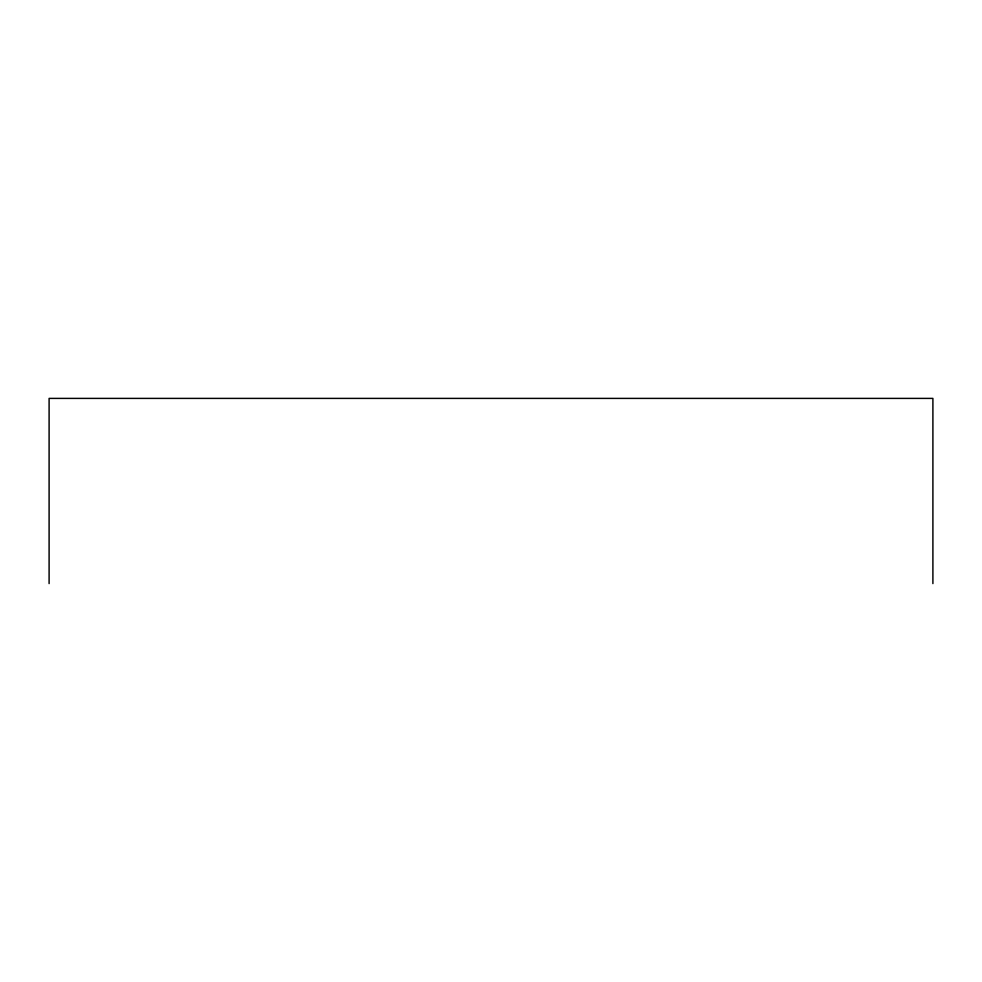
<?xml version="1.0" encoding="UTF-8"?>
<svg xmlns="http://www.w3.org/2000/svg" width="982" height="982" viewBox="0 0 982 982"><rect width="100%" height="100%" fill="white"/><g stroke="black" fill="none" stroke-linecap="round" stroke-linejoin="round"><path stroke-width="1.47" d="M932.9 583.603L932.9 398.397L49.1 398.397L49.1 583.603"/></g></svg>
